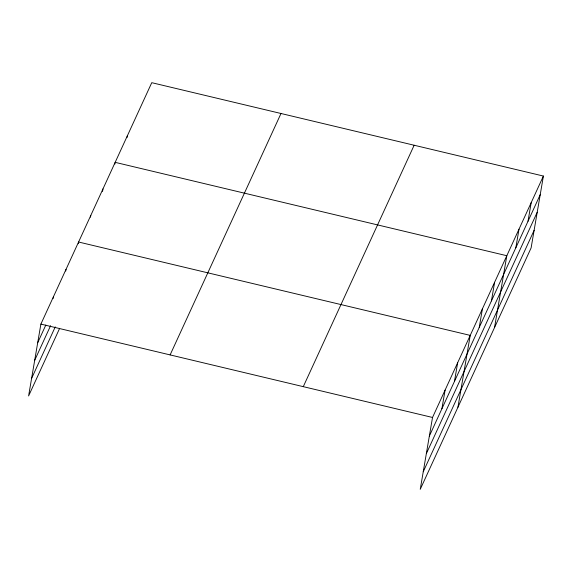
<?xml version="1.0" encoding="UTF-8"?>
<svg xmlns="http://www.w3.org/2000/svg" width="572" height="572" viewBox="0 0 572 572"><rect width="100%" height="100%" fill="white"/><g stroke="black" fill="none" stroke-linecap="round" stroke-linejoin="round"><path stroke-width="0.86" d="M543.4 176.054L432.525 417.467L420.241 489.317L531.116 247.898L543.4 176.054L151.759 82.683L40.884 324.102L28.6 395.946L59.645 328.349M53.16 298.434L53.446 296.739M65.723 271.071L66.016 269.376M78.292 243.715L78.579 242.02L470.22 335.385L457.936 407.235M90.483 217.16L90.776 215.465M102.538 191.448L102.974 188.91M114.879 164.042L115.172 162.348L506.813 255.72L494.53 327.57M127.077 137.487L127.363 135.793M441.899 408.751L445.087 390.111M454.468 381.395L457.657 362.748M479.229 327.477L482.418 308.83M491.427 300.922L494.616 282.275M515.822 247.812L519.004 229.165M528.013 221.257L531.202 202.61M37.695 342.742L45.824 325.039M34.692 360.303L50.586 325.697M31.603 378.392L55.255 326.891M170.12 354.912L281.002 113.492M303.282 386.658L414.157 145.238M429.336 436.114L540.211 194.695M426.333 453.675L537.215 212.255M423.244 471.757L534.119 230.344M40.884 324.102L432.525 417.467"/></g></svg>
